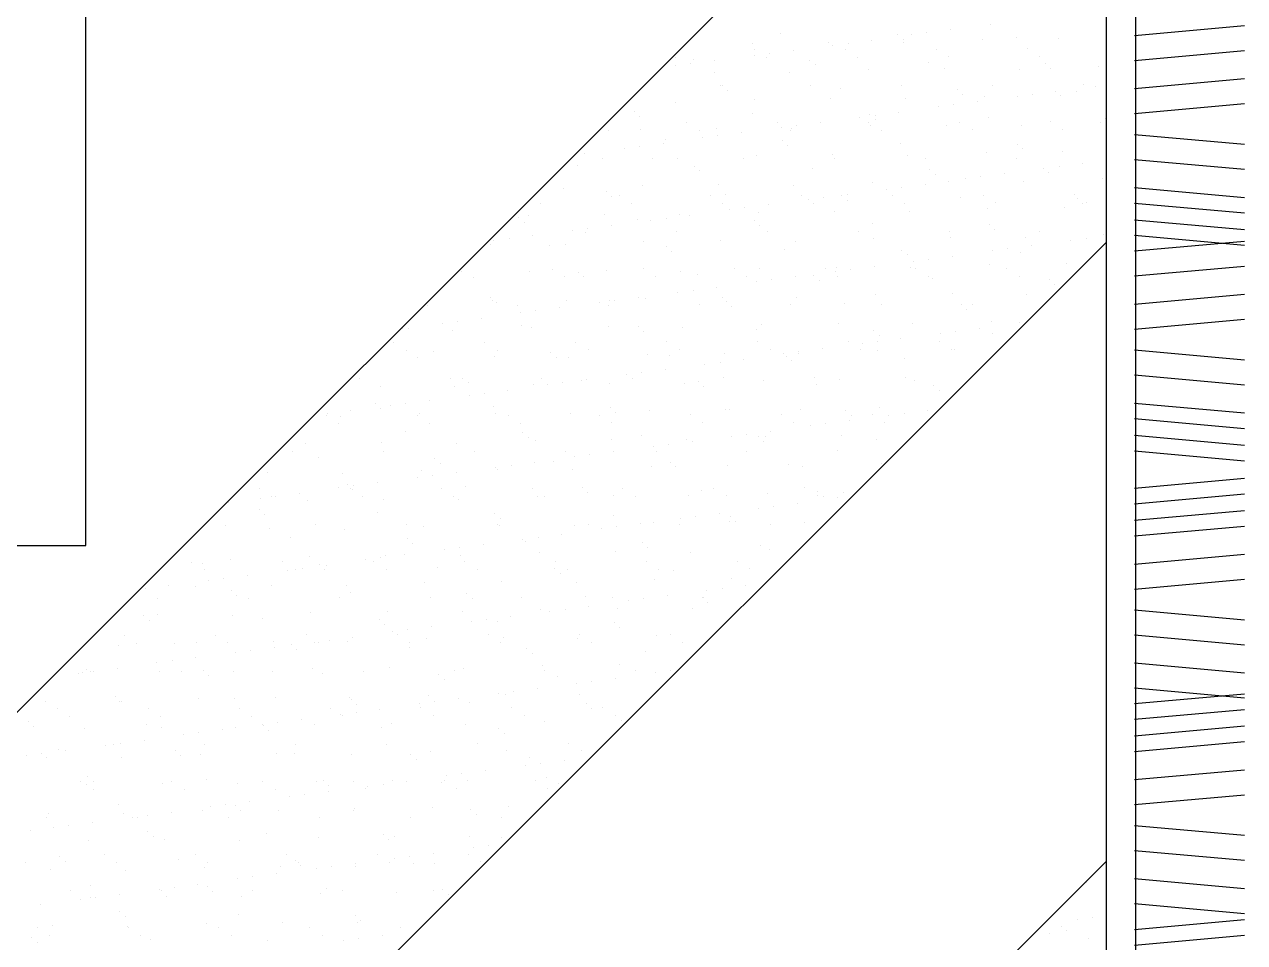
# Model space of a CAD drawing. Extents: x -42728 to 99010, y -18674 to 47645.
# Drawn here: x -35107 to -34271, y -12019 to -11389 of the extents above; entities that cross this region are included whole.
import ezdxf

# ---------------------------------------------------------------- set-up
doc = ezdxf.new("R2010")
doc.units = 0
doc.header["$LTSCALE"] = 100
doc.header["$MEASUREMENT"] = 0
doc.layers.get('0').update_dxf_attribs({"linetype": 'CONTINUOUS'})
doc.layers.add('家具', color=223, linetype='CONTINUOUS')

# ---------------------------------------------------------------- blocks, each defined once
blk = doc.blocks.new('A$C78C3025F')
at = {"layer": '家具', "color": 3, "linetype": 'ByBlock'}
for p, q in [((2788.18, 3621.66), (2788.18, 930.82)), ((2768.18, 3601.66), (2768.18, 950.82)), ((2069.19, 1630.18), (2069.19, 2820.52)), ((1456.74, 950.82), (2768.18, 2262.26)), ((2768.18, 2262.26), (2768.18, 1838)), ((2545.26, 1981.26), (2545.26, 1981.26)), ((2645.15, 1981.64), (2645.15, 1981.64)), ((2661.41, 1983.78), (2661.41, 1983.78)), ((2688.58, 1987.36), (2688.58, 1987.36)), ((2862.89, 1986.45), (2787.49, 1979.67)), ((2525.8, 1974.43), (2525.8, 1974.43)), ((2578.15, 1975.1), (2578.15, 1975.1)), ((2580.9, 1973.19), (2580.9, 1973.19)), ((2591.31, 1974.56), (2591.31, 1974.56)), ((2607.57, 1976.7), (2607.57, 1976.7)), ((2625.29, 1980.57), (2625.29, 1980.57)), ((2628.98, 1977.19), (2628.98, 1977.19)), ((2629.31, 1974.85), (2629.31, 1974.85)), ((2634.74, 1980.27), (2634.74, 1980.27)), ((2683.33, 1976.8), (2683.33, 1976.8)), ((2706.5, 1978.8), (2706.5, 1978.8)), ((2735.68, 1977.47), (2735.68, 1977.47)), ((2473.19, 1964.86), (2473.19, 1964.86)), ((2527.04, 1970.35), (2527.04, 1970.35)), ((2527.07, 1966.1), (2527.07, 1966.1)), ((2535.47, 1964.97), (2535.47, 1964.97)), ((2537.48, 1967.47), (2537.48, 1967.47)), ((2553.74, 1969.61), (2553.74, 1969.61)), ((2589.32, 1970.46), (2589.32, 1970.46)), ((2597.75, 1965.09), (2597.75, 1965.09)), ((2651.6, 1970.57), (2651.6, 1970.57)), ((2660.04, 1965.2), (2660.04, 1965.2)), ((2713.89, 1970.69), (2713.89, 1970.69)), ((2722.32, 1965.31), (2722.32, 1965.31)), ((2862.89, 1969.32), (2787.49, 1962.53)), ((2473.23, 1959.01), (2473.23, 1959.01)), ((2483.64, 1960.38), (2483.64, 1960.38)), ((2485.14, 1963.71), (2485.14, 1963.71)), ((2499.9, 1962.52), (2499.9, 1962.52)), ((2565.17, 1963.02), (2565.17, 1963.02)), ((2568.86, 1959.64), (2568.86, 1959.64)), ((2605.2, 1956.35), (2605.2, 1956.35)), ((2646.38, 1961.25), (2646.38, 1961.25)), ((2657.55, 1957.01), (2657.55, 1957.01)), ((2708.71, 1956.77), (2708.71, 1956.77)), ((2726.41, 1960.56), (2726.41, 1960.56)), ((2730.09, 1957.18), (2730.09, 1957.18)), ((2762.73, 1958.72), (2762.73, 1958.72)), ((2500.02, 1954.65), (2500.02, 1954.65)), ((2551.18, 1954.4), (2551.18, 1954.4)), ((2862.89, 1950.04), (2787.49, 1943.26)), ((2503.55, 1945.52), (2503.55, 1945.52)), ((2505.05, 1945.46), (2505.05, 1945.46)), ((2508.73, 1942.09), (2508.73, 1942.09)), ((2565.83, 1945.63), (2565.83, 1945.63)), ((2586.25, 1943.7), (2586.25, 1943.7)), ((2628.12, 1945.74), (2628.12, 1945.74)), ((2666.28, 1943.01), (2666.28, 1943.01)), ((2669.97, 1939.63), (2669.97, 1939.63)), ((2690.4, 1945.86), (2690.4, 1945.86)), ((2717.43, 1939.38), (2717.43, 1939.38)), ((2733.68, 1941.52), (2733.68, 1941.52)), ((2747.49, 1941.24), (2747.49, 1941.24)), ((2752.68, 1945.97), (2752.68, 1945.97)), ((2760.85, 1945.09), (2760.85, 1945.09)), ((2473.04, 1933.95), (2473.04, 1933.95)), ((2527.06, 1935.89), (2527.06, 1935.89)), ((2579.41, 1936.56), (2579.41, 1936.56)), ((2630.57, 1936.32), (2630.57, 1936.32)), ((2653.18, 1930.92), (2653.18, 1930.92)), ((2663.59, 1932.29), (2663.59, 1932.29)), ((2679.85, 1934.43), (2679.85, 1934.43)), ((2684.59, 1938.26), (2684.59, 1938.26)), ((2707.02, 1938), (2707.02, 1938)), ((2736.94, 1938.93), (2736.94, 1938.93)), ((2862.89, 1932.91), (2787.49, 1926.13)), ((2444.92, 1927.91), (2444.92, 1927.91)), ((2448.61, 1924.53), (2448.61, 1924.53)), ((2526.13, 1926.14), (2526.13, 1926.14)), ((2599.34, 1923.83), (2599.34, 1923.83)), ((2606.16, 1925.46), (2606.16, 1925.46)), ((2609.75, 1925.2), (2609.75, 1925.2)), ((2626.01, 1927.34), (2626.01, 1927.34)), ((2687.37, 1923.69), (2687.37, 1923.69)), ((2767.4, 1923), (2767.4, 1923)), ((2427.06, 1914.66), (2427.06, 1914.66)), ((2448.92, 1915.44), (2448.92, 1915.44)), ((2480.91, 1920.15), (2480.91, 1920.15)), ((2489.34, 1914.78), (2489.34, 1914.78)), ((2501.28, 1916.11), (2501.28, 1916.11)), ((2543.19, 1920.26), (2543.19, 1920.26)), ((2545.51, 1916.74), (2545.51, 1916.74)), ((2551.62, 1914.89), (2551.62, 1914.89)), ((2552.44, 1915.86), (2552.44, 1915.86)), ((2555.92, 1918.11), (2555.92, 1918.11)), ((2572.18, 1920.25), (2572.18, 1920.25)), ((2605.47, 1920.38), (2605.47, 1920.38)), ((2606.46, 1917.81), (2606.46, 1917.81)), ((2609.85, 1922.08), (2609.85, 1922.08)), ((2613.91, 1915), (2613.91, 1915)), ((2658.81, 1918.48), (2658.81, 1918.48)), ((2667.76, 1920.49), (2667.76, 1920.49)), ((2676.19, 1915.12), (2676.19, 1915.12)), ((2709.97, 1918.23), (2709.97, 1918.23)), ((2730.04, 1920.6), (2730.04, 1920.6)), ((2738.47, 1915.23), (2738.47, 1915.23)), ((2763.99, 1920.18), (2763.99, 1920.18)), ((2464.51, 1906.08), (2464.51, 1906.08)), ((2466.01, 1908.59), (2466.01, 1908.59)), ((2491.67, 1909.65), (2491.67, 1909.65)), ((2502.08, 1911.03), (2502.08, 1911.03)), ((2518.34, 1913.17), (2518.34, 1913.17)), ((2546.04, 1907.9), (2546.04, 1907.9)), ((2627.25, 1906.13), (2627.25, 1906.13)), ((2862.89, 1905.07), (2787.49, 1911.85)), ((2410.67, 1898.99), (2410.67, 1898.99)), ((2437.84, 1902.57), (2437.84, 1902.57)), ((2448.25, 1903.94), (2448.25, 1903.94)), ((2528.32, 1897.36), (2528.32, 1897.36)), ((2549.73, 1904.52), (2549.73, 1904.52)), ((2580.67, 1898.03), (2580.67, 1898.03)), ((2631.83, 1897.78), (2631.83, 1897.78)), ((2685.85, 1899.73), (2685.85, 1899.73)), ((2707.28, 1905.45), (2707.28, 1905.45)), ((2710.96, 1902.07), (2710.96, 1902.07)), ((2738.2, 1900.39), (2738.2, 1900.39)), ((2405.89, 1891.04), (2405.89, 1891.04)), ((2423.14, 1895.66), (2423.14, 1895.66)), ((2457.42, 1895.32), (2457.42, 1895.32)), ((2474.3, 1895.41), (2474.3, 1895.41)), ((2485.92, 1890.35), (2485.92, 1890.35)), ((2519.7, 1895.43), (2519.7, 1895.43)), ((2581.99, 1895.55), (2581.99, 1895.55)), ((2644.27, 1895.66), (2644.27, 1895.66)), ((2706.55, 1895.77), (2706.55, 1895.77)), ((2735.87, 1890.02), (2735.87, 1890.02)), ((2752.12, 1892.16), (2752.12, 1892.16)), ((2862.89, 1887.93), (2787.49, 1894.71)), ((2489.6, 1886.97), (2489.6, 1886.97)), ((2567.13, 1888.58), (2567.13, 1888.58)), ((2647.15, 1887.89), (2647.15, 1887.89)), ((2650.84, 1884.51), (2650.84, 1884.51)), ((2671.62, 1881.56), (2671.62, 1881.56)), ((2682.03, 1882.93), (2682.03, 1882.93)), ((2698.29, 1885.07), (2698.29, 1885.07)), ((2725.46, 1888.65), (2725.46, 1888.65)), ((2728.36, 1886.12), (2728.36, 1886.12)), ((2765.25, 1881.64), (2765.25, 1881.64)), ((2396.17, 1874.96), (2396.17, 1874.96)), ((2425.79, 1872.79), (2425.79, 1872.79)), ((2450.18, 1876.91), (2450.18, 1876.91)), ((2502.54, 1877.57), (2502.54, 1877.57)), ((2553.7, 1877.33), (2553.7, 1877.33)), ((2607.72, 1879.27), (2607.72, 1879.27)), ((2617.78, 1874.47), (2617.78, 1874.47)), ((2628.19, 1875.84), (2628.19, 1875.84)), ((2644.45, 1877.99), (2644.45, 1877.99)), ((2660.07, 1879.94), (2660.07, 1879.94)), ((2711.23, 1879.7), (2711.23, 1879.7)), ((2862.89, 1868.66), (2787.49, 1875.44)), ((2380.93, 1864.47), (2380.93, 1864.47)), ((2429.48, 1869.42), (2429.48, 1869.42)), ((2434.78, 1869.96), (2434.78, 1869.96)), ((2443.21, 1864.58), (2443.21, 1864.58)), ((2497.06, 1870.07), (2497.06, 1870.07)), ((2505.49, 1864.7), (2505.49, 1864.7)), ((2507, 1871.03), (2507, 1871.03)), ((2559.34, 1870.18), (2559.34, 1870.18)), ((2563.95, 1867.39), (2563.95, 1867.39)), ((2567.78, 1864.81), (2567.78, 1864.81)), ((2574.36, 1868.76), (2574.36, 1868.76)), ((2587.03, 1870.34), (2587.03, 1870.34)), ((2590.62, 1870.9), (2590.62, 1870.9)), ((2590.72, 1866.96), (2590.72, 1866.96)), ((2621.62, 1870.29), (2621.62, 1870.29)), ((2630.06, 1864.92), (2630.06, 1864.92)), ((2668.24, 1868.57), (2668.24, 1868.57)), ((2683.91, 1870.41), (2683.91, 1870.41)), ((2692.34, 1865.03), (2692.34, 1865.03)), ((2746.19, 1870.52), (2746.19, 1870.52)), ((2748.27, 1867.88), (2748.27, 1867.88)), ((2751.96, 1864.51), (2751.96, 1864.51)), ((2754.62, 1865.15), (2754.62, 1865.15)), ((2862.89, 1857.95), (2787.49, 1864.73)), ((2372.05, 1856.45), (2372.05, 1856.45)), ((2424.4, 1857.12), (2424.4, 1857.12)), ((2475.56, 1856.88), (2475.56, 1856.88)), ((2482.95, 1856.72), (2482.95, 1856.72)), ((2510.11, 1860.3), (2510.11, 1860.3)), ((2520.52, 1861.67), (2520.52, 1861.67)), ((2529.58, 1858.82), (2529.58, 1858.82)), ((2536.78, 1863.81), (2536.78, 1863.81)), ((2581.93, 1859.49), (2581.93, 1859.49)), ((2633.09, 1859.24), (2633.09, 1859.24)), ((2687.11, 1861.19), (2687.11, 1861.19)), ((2739.46, 1861.86), (2739.46, 1861.86)), ((2365.67, 1855.24), (2365.67, 1855.24)), ((2369.36, 1851.86), (2369.36, 1851.86)), ((2412.85, 1847.49), (2412.85, 1847.49)), ((2429.11, 1849.64), (2429.11, 1849.64)), ((2446.88, 1853.47), (2446.88, 1853.47)), ((2456.28, 1853.21), (2456.28, 1853.21)), ((2466.69, 1854.58), (2466.69, 1854.58)), ((2526.91, 1852.79), (2526.91, 1852.79)), ((2530.6, 1849.41), (2530.6, 1849.41)), ((2608.12, 1851.02), (2608.12, 1851.02)), ((2688.15, 1850.33), (2688.15, 1850.33)), ((2862.89, 1846.55), (2787.49, 1853.34)), ((2348.61, 1839.04), (2348.61, 1839.04)), ((2359.02, 1840.41), (2359.02, 1840.41)), ((2375.28, 1842.55), (2375.28, 1842.55)), ((2402.44, 1846.12), (2402.44, 1846.12)), ((2411.29, 1845.13), (2411.29, 1845.13)), ((2473.57, 1845.24), (2473.57, 1845.24)), ((2503.8, 1839.04), (2503.8, 1839.04)), ((2535.86, 1845.35), (2535.86, 1845.35)), ((2598.14, 1845.47), (2598.14, 1845.47)), ((2608.98, 1840.74), (2608.98, 1840.74)), ((2660.42, 1845.58), (2660.42, 1845.58)), ((2661.33, 1841.41), (2661.33, 1841.41)), ((2691.83, 1846.95), (2691.83, 1846.95)), ((2712.49, 1841.16), (2712.49, 1841.16)), ((2722.7, 1845.69), (2722.7, 1845.69)), ((2743.89, 1839.29), (2743.89, 1839.29)), ((2754.31, 1840.66), (2754.31, 1840.66)), ((2766.51, 1843.11), (2766.51, 1843.11)), ((2862.89, 1835.84), (2787.49, 1842.63)), ((2768.18, 1838), (1881, 950.82)), ((2346.26, 1836.67), (2346.26, 1836.67)), ((2386.76, 1835.92), (2386.76, 1835.92)), ((2397.43, 1836.42), (2397.43, 1836.42)), ((2451.44, 1838.37), (2451.44, 1838.37)), ((2466.79, 1835.23), (2466.79, 1835.23)), ((2470.47, 1831.85), (2470.47, 1831.85)), ((2548, 1833.46), (2548, 1833.46)), ((2554.96, 1838.79), (2554.96, 1838.79)), ((2628.02, 1832.78), (2628.02, 1832.78)), ((2690.06, 1832.21), (2690.06, 1832.21)), ((2700.47, 1833.58), (2700.47, 1833.58)), ((2709.23, 1831.01), (2709.23, 1831.01)), ((2716.73, 1835.72), (2716.73, 1835.72)), ((2862.89, 1838.69), (2787.49, 1831.91)), ((2631.71, 1829.4), (2631.71, 1829.4)), ((2636.22, 1825.12), (2636.22, 1825.12)), ((2646.63, 1826.49), (2646.63, 1826.49)), ((2662.89, 1828.63), (2662.89, 1828.63)), ((2688.37, 1822.65), (2688.37, 1822.65)), ((2740.72, 1823.32), (2740.72, 1823.32)), ((2326.36, 1819.65), (2326.36, 1819.65)), ((2326.63, 1818.37), (2326.63, 1818.37)), ((2334.8, 1814.27), (2334.8, 1814.27)), ((2373.31, 1817.92), (2373.31, 1817.92)), ((2388.65, 1819.76), (2388.65, 1819.76)), ((2397.08, 1814.39), (2397.08, 1814.39)), ((2406.66, 1817.68), (2406.66, 1817.68)), ((2410.35, 1814.3), (2410.35, 1814.3)), ((2425.66, 1818.58), (2425.66, 1818.58)), ((2450.93, 1819.87), (2450.93, 1819.87)), ((2459.36, 1814.5), (2459.36, 1814.5)), ((2476.82, 1818.34), (2476.82, 1818.34)), ((2487.87, 1815.91), (2487.87, 1815.91)), ((2513.21, 1819.99), (2513.21, 1819.99)), ((2521.65, 1814.61), (2521.65, 1814.61)), ((2530.84, 1820.29), (2530.84, 1820.29)), ((2555.22, 1814.45), (2555.22, 1814.45)), ((2567.9, 1815.22), (2567.9, 1815.22)), ((2575.49, 1820.1), (2575.49, 1820.1)), ((2582.39, 1818.03), (2582.39, 1818.03)), ((2583.19, 1820.95), (2583.19, 1820.95)), ((2583.93, 1814.73), (2583.93, 1814.73)), ((2592.8, 1819.4), (2592.8, 1819.4)), ((2609.06, 1821.54), (2609.06, 1821.54)), ((2634.35, 1820.71), (2634.35, 1820.71)), ((2637.78, 1820.21), (2637.78, 1820.21)), ((2646.21, 1814.84), (2646.21, 1814.84)), ((2700.06, 1820.33), (2700.06, 1820.33)), ((2708.49, 1814.95), (2708.49, 1814.95)), ((2862.89, 1821.56), (2787.49, 1814.78)), ((2501.39, 1807.37), (2501.39, 1807.37)), ((2528.55, 1810.94), (2528.55, 1810.94)), ((2538.96, 1812.31), (2538.96, 1812.31)), ((2571.59, 1811.84), (2571.59, 1811.84)), ((2649.11, 1813.45), (2649.11, 1813.45)), ((2729.14, 1812.77), (2729.14, 1812.77)), ((2732.83, 1809.39), (2732.83, 1809.39)), ((2346.54, 1800.13), (2346.54, 1800.13)), ((2347.52, 1798.13), (2347.52, 1798.13)), ((2398.69, 1797.89), (2398.69, 1797.89)), ((2427.75, 1798.36), (2427.75, 1798.36)), ((2431.29, 1798.14), (2431.29, 1798.14)), ((2447.55, 1800.28), (2447.55, 1800.28)), ((2452.7, 1799.83), (2452.7, 1799.83)), ((2474.72, 1803.86), (2474.72, 1803.86)), ((2485.13, 1805.23), (2485.13, 1805.23)), ((2505.06, 1800.5), (2505.06, 1800.5)), ((2507.78, 1797.67), (2507.78, 1797.67)), ((2556.22, 1800.25), (2556.22, 1800.25)), ((2610.24, 1802.2), (2610.24, 1802.2)), ((2662.59, 1802.87), (2662.59, 1802.87)), ((2713.75, 1802.62), (2713.75, 1802.62)), ((2862.89, 1802.29), (2787.49, 1795.5)), ((2302.88, 1794.82), (2302.88, 1794.82)), ((2350.23, 1796.75), (2350.23, 1796.75)), ((2365.16, 1794.93), (2365.16, 1794.93)), ((2367.05, 1789.68), (2367.05, 1789.68)), ((2377.46, 1791.05), (2377.46, 1791.05)), ((2393.72, 1793.19), (2393.72, 1793.19)), ((2420.88, 1796.77), (2420.88, 1796.77)), ((2427.44, 1795.04), (2427.44, 1795.04)), ((2489.72, 1795.16), (2489.72, 1795.16)), ((2511.47, 1794.29), (2511.47, 1794.29)), ((2552.01, 1795.27), (2552.01, 1795.27)), ((2588.99, 1795.9), (2588.99, 1795.9)), ((2614.29, 1795.38), (2614.29, 1795.38)), ((2669.02, 1795.21), (2669.02, 1795.21)), ((2672.7, 1791.84), (2672.7, 1791.84)), ((2676.57, 1795.5), (2676.57, 1795.5)), ((2313.21, 1782.59), (2313.21, 1782.59)), ((2323.62, 1783.96), (2323.62, 1783.96)), ((2339.88, 1786.1), (2339.88, 1786.1)), ((2367.63, 1780.8), (2367.63, 1780.8)), ((2532.1, 1781.75), (2532.1, 1781.75)), ((2584.45, 1782.42), (2584.45, 1782.42)), ((2635.61, 1782.17), (2635.61, 1782.17)), ((2689.63, 1784.12), (2689.63, 1784.12)), ((2708.5, 1782.85), (2708.5, 1782.85)), ((2862.89, 1785.15), (2787.49, 1778.37)), ((2286.05, 1779.02), (2286.05, 1779.02)), ((2290.11, 1779.19), (2290.11, 1779.19)), ((2320.55, 1777.43), (2320.55, 1777.43)), ((2374.57, 1779.38), (2374.57, 1779.38)), ((2426.92, 1780.05), (2426.92, 1780.05)), ((2447.66, 1780.12), (2447.66, 1780.12)), ((2451.34, 1776.74), (2451.34, 1776.74)), ((2478.08, 1779.8), (2478.08, 1779.8)), ((2528.87, 1778.35), (2528.87, 1778.35)), ((2608.89, 1777.66), (2608.89, 1777.66)), ((2612.58, 1774.28), (2612.58, 1774.28)), ((2627.5, 1772.19), (2627.5, 1772.19)), ((2654.66, 1775.76), (2654.66, 1775.76)), ((2665.07, 1777.13), (2665.07, 1777.13)), ((2681.33, 1779.27), (2681.33, 1779.27)), ((2690.1, 1775.89), (2690.1, 1775.89)), ((2280.23, 1769.45), (2280.23, 1769.45)), ((2288.67, 1764.08), (2288.67, 1764.08)), ((2342.52, 1769.56), (2342.52, 1769.56)), ((2350.95, 1764.19), (2350.95, 1764.19)), ((2404.8, 1769.68), (2404.8, 1769.68)), ((2413.23, 1764.3), (2413.23, 1764.3)), ((2467.08, 1769.79), (2467.08, 1769.79)), ((2475.52, 1764.42), (2475.52, 1764.42)), ((2529.36, 1769.9), (2529.36, 1769.9)), ((2537.8, 1764.53), (2537.8, 1764.53)), ((2573.66, 1765.1), (2573.66, 1765.1)), ((2591.65, 1770.02), (2591.65, 1770.02)), ((2600.08, 1764.64), (2600.08, 1764.64)), ((2600.83, 1768.68), (2600.83, 1768.68)), ((2611.24, 1770.05), (2611.24, 1770.05)), ((2611.5, 1763.66), (2611.5, 1763.66)), ((2653.93, 1770.13), (2653.93, 1770.13)), ((2662.36, 1764.76), (2662.36, 1764.76)), ((2663.85, 1764.33), (2663.85, 1764.33)), ((2862.89, 1757.31), (2787.49, 1764.09)), ((2296.43, 1758.93), (2296.43, 1758.93)), ((2307.5, 1763.25), (2307.5, 1763.25)), ((2348.78, 1759.6), (2348.78, 1759.6)), ((2387.53, 1762.56), (2387.53, 1762.56)), ((2391.22, 1759.18), (2391.22, 1759.18)), ((2399.95, 1759.35), (2399.95, 1759.35)), ((2453.96, 1761.3), (2453.96, 1761.3)), ((2468.74, 1760.79), (2468.74, 1760.79)), ((2503.57, 1755.87), (2503.57, 1755.87)), ((2506.32, 1761.96), (2506.32, 1761.96)), ((2519.83, 1758.01), (2519.83, 1758.01)), ((2546.99, 1761.59), (2546.99, 1761.59)), ((2548.77, 1760.11), (2548.77, 1760.11)), ((2552.46, 1756.73), (2552.46, 1756.73)), ((2557.4, 1762.96), (2557.4, 1762.96)), ((2557.48, 1761.72), (2557.48, 1761.72)), ((2629.98, 1758.34), (2629.98, 1758.34)), ((2439.32, 1747.41), (2439.32, 1747.41)), ((2449.73, 1748.78), (2449.73, 1748.78)), ((2465.99, 1750.92), (2465.99, 1750.92)), ((2493.16, 1754.5), (2493.16, 1754.5)), ((2862.89, 1740.18), (2787.49, 1746.96)), ((2256.75, 1744.62), (2256.75, 1744.62)), ((2270.65, 1739.14), (2270.65, 1739.14)), ((2319.03, 1744.74), (2319.03, 1744.74)), ((2321.81, 1738.9), (2321.81, 1738.9)), ((2327.41, 1745.01), (2327.41, 1745.01)), ((2331.1, 1741.63), (2331.1, 1741.63)), ((2375.83, 1740.84), (2375.83, 1740.84)), ((2381.31, 1744.85), (2381.31, 1744.85)), ((2385.49, 1740.33), (2385.49, 1740.33)), ((2395.9, 1741.7), (2395.9, 1741.7)), ((2408.62, 1743.24), (2408.62, 1743.24)), ((2412.16, 1743.84), (2412.16, 1743.84)), ((2428.18, 1741.51), (2428.18, 1741.51)), ((2443.59, 1744.96), (2443.59, 1744.96)), ((2479.34, 1741.27), (2479.34, 1741.27)), ((2488.65, 1742.55), (2488.65, 1742.55)), ((2492.34, 1739.17), (2492.34, 1739.17)), ((2505.88, 1745.08), (2505.88, 1745.08)), ((2533.36, 1743.21), (2533.36, 1743.21)), ((2568.16, 1745.19), (2568.16, 1745.19)), ((2569.86, 1740.78), (2569.86, 1740.78)), ((2585.71, 1743.88), (2585.71, 1743.88)), ((2630.44, 1745.3), (2630.44, 1745.3)), ((2636.87, 1743.63), (2636.87, 1743.63)), ((2649.89, 1740.1), (2649.89, 1740.1)), ((2331.65, 1733.24), (2331.65, 1733.24)), ((2342.06, 1734.61), (2342.06, 1734.61)), ((2358.32, 1736.75), (2358.32, 1736.75)), ((2653.57, 1736.72), (2653.57, 1736.72)), ((2250.65, 1722.57), (2250.65, 1722.57)), ((2267.29, 1727.46), (2267.29, 1727.46)), ((2270.98, 1724.08), (2270.98, 1724.08)), ((2277.82, 1726.15), (2277.82, 1726.15)), ((2288.23, 1727.52), (2288.23, 1727.52)), ((2304.49, 1729.66), (2304.49, 1729.66)), ((2348.5, 1725.69), (2348.5, 1725.69)), ((2428.53, 1725), (2428.53, 1725)), ((2455.22, 1722.76), (2455.22, 1722.76)), ((2507.58, 1723.43), (2507.58, 1723.43)), ((2509.74, 1723.23), (2509.74, 1723.23)), ((2558.74, 1723.18), (2558.74, 1723.18)), ((2589.76, 1722.54), (2589.76, 1722.54)), ((2612.76, 1725.13), (2612.76, 1725.13)), ((2645.94, 1722.83), (2645.94, 1722.83)), ((2862.89, 1720.9), (2787.49, 1727.68)), ((2234.1, 1719.26), (2234.1, 1719.26)), ((2234.39, 1720.43), (2234.39, 1720.43)), ((2242.54, 1713.88), (2242.54, 1713.88)), ((2243.67, 1718.44), (2243.67, 1718.44)), ((2296.39, 1719.37), (2296.39, 1719.37)), ((2297.69, 1720.39), (2297.69, 1720.39)), ((2304.82, 1714), (2304.82, 1714)), ((2350.04, 1721.06), (2350.04, 1721.06)), ((2358.67, 1719.48), (2358.67, 1719.48)), ((2367.1, 1714.11), (2367.1, 1714.11)), ((2401.21, 1720.81), (2401.21, 1720.81)), ((2420.95, 1719.6), (2420.95, 1719.6)), ((2429.39, 1714.22), (2429.39, 1714.22)), ((2432.21, 1721.62), (2432.21, 1721.62)), ((2483.23, 1719.71), (2483.23, 1719.71)), ((2491.67, 1714.34), (2491.67, 1714.34)), ((2545.52, 1719.82), (2545.52, 1719.82)), ((2553.95, 1714.45), (2553.95, 1714.45)), ((2575.84, 1713.6), (2575.84, 1713.6)), ((2592.1, 1715.74), (2592.1, 1715.74)), ((2593.45, 1719.17), (2593.45, 1719.17)), ((2607.8, 1719.94), (2607.8, 1719.94)), ((2616.23, 1714.56), (2616.23, 1714.56)), ((2619.27, 1719.32), (2619.27, 1719.32)), ((2629.68, 1720.69), (2629.68, 1720.69)), ((2862.89, 1710.19), (2787.49, 1716.97)), ((2288.38, 1708.13), (2288.38, 1708.13)), ((2368.4, 1707.45), (2368.4, 1707.45)), ((2449.61, 1705.68), (2449.61, 1705.68)), ((2511.6, 1705.15), (2511.6, 1705.15)), ((2522.01, 1706.52), (2522.01, 1706.52)), ((2538.27, 1708.66), (2538.27, 1708.66)), ((2565.43, 1712.23), (2565.43, 1712.23)), ((2586.97, 1705.34), (2586.97, 1705.34)), ((2862.89, 1698.8), (2787.49, 1705.58)), ((2219.56, 1699.94), (2219.56, 1699.94)), ((2271.91, 1700.61), (2271.91, 1700.61)), ((2323.07, 1700.36), (2323.07, 1700.36)), ((2372.09, 1704.07), (2372.09, 1704.07)), ((2377.09, 1702.31), (2377.09, 1702.31)), ((2429.44, 1702.97), (2429.44, 1702.97)), ((2457.76, 1698.06), (2457.76, 1698.06)), ((2468.17, 1699.43), (2468.17, 1699.43)), ((2480.6, 1702.73), (2480.6, 1702.73)), ((2484.43, 1701.57), (2484.43, 1701.57)), ((2529.64, 1704.99), (2529.64, 1704.99)), ((2533.33, 1701.61), (2533.33, 1701.61)), ((2534.62, 1704.68), (2534.62, 1704.68)), ((2610.85, 1703.22), (2610.85, 1703.22)), ((2210.62, 1694.43), (2210.62, 1694.43)), ((2228.25, 1690.58), (2228.25, 1690.58)), ((2272.9, 1694.54), (2272.9, 1694.54)), ((2308.28, 1689.89), (2308.28, 1689.89)), ((2335.18, 1694.65), (2335.18, 1694.65)), ((2397.46, 1694.77), (2397.46, 1694.77)), ((2403.93, 1690.97), (2403.93, 1690.97)), ((2414.34, 1692.34), (2414.34, 1692.34)), ((2430.6, 1694.48), (2430.6, 1694.48)), ((2459.75, 1694.88), (2459.75, 1694.88)), ((2522.03, 1694.99), (2522.03, 1694.99)), ((2584.31, 1695.11), (2584.31, 1695.11)), ((2862.89, 1688.09), (2787.49, 1694.87)), ((2193.77, 1680.15), (2193.77, 1680.15)), ((2298.95, 1681.85), (2298.95, 1681.85)), ((2311.97, 1686.51), (2311.97, 1686.51)), ((2322.93, 1680.31), (2322.93, 1680.31)), ((2350.09, 1683.88), (2350.09, 1683.88)), ((2351.3, 1682.52), (2351.3, 1682.52)), ((2360.5, 1685.25), (2360.5, 1685.25)), ((2376.76, 1687.39), (2376.76, 1687.39)), ((2389.49, 1688.12), (2389.49, 1688.12)), ((2402.47, 1682.28), (2402.47, 1682.28)), ((2456.48, 1684.22), (2456.48, 1684.22)), ((2469.52, 1687.44), (2469.52, 1687.44)), ((2473.21, 1684.06), (2473.21, 1684.06)), ((2508.84, 1684.89), (2508.84, 1684.89)), ((2550.73, 1685.67), (2550.73, 1685.67)), ((2560, 1684.65), (2560, 1684.65)), ((2614.02, 1686.59), (2614.02, 1686.59)), ((2244.93, 1679.91), (2244.93, 1679.91)), ((2248.16, 1672.34), (2248.16, 1672.34)), ((2269.09, 1673.22), (2269.09, 1673.22)), ((2296.26, 1676.8), (2296.26, 1676.8)), ((2306.67, 1678.17), (2306.67, 1678.17)), ((2862.89, 1676.17), (2787.49, 1669.38)), ((2187.97, 1669.06), (2187.97, 1669.06)), ((2196.41, 1663.69), (2196.41, 1663.69)), ((2198.99, 1663.99), (2198.99, 1663.99)), ((2215.25, 1666.13), (2215.25, 1666.13)), ((2242.42, 1669.71), (2242.42, 1669.71)), ((2250.26, 1669.17), (2250.26, 1669.17)), ((2251.85, 1668.96), (2251.85, 1668.96)), ((2252.83, 1671.08), (2252.83, 1671.08)), ((2258.69, 1663.8), (2258.69, 1663.8)), ((2312.54, 1669.29), (2312.54, 1669.29)), ((2320.97, 1663.91), (2320.97, 1663.91)), ((2329.37, 1670.57), (2329.37, 1670.57)), ((2374.82, 1669.4), (2374.82, 1669.4)), ((2378.35, 1663.77), (2378.35, 1663.77)), ((2383.25, 1664.03), (2383.25, 1664.03)), ((2409.4, 1669.88), (2409.4, 1669.88)), ((2413.08, 1666.51), (2413.08, 1666.51)), ((2430.7, 1664.44), (2430.7, 1664.44)), ((2437.1, 1669.51), (2437.1, 1669.51)), ((2445.54, 1664.14), (2445.54, 1664.14)), ((2481.86, 1664.19), (2481.86, 1664.19)), ((2490.61, 1668.11), (2490.61, 1668.11)), ((2499.39, 1669.63), (2499.39, 1669.63)), ((2507.82, 1664.25), (2507.82, 1664.25)), ((2535.88, 1666.14), (2535.88, 1666.14)), ((2561.67, 1669.74), (2561.67, 1669.74)), ((2570.1, 1664.37), (2570.1, 1664.37)), ((2570.63, 1667.43), (2570.63, 1667.43)), ((2574.32, 1664.05), (2574.32, 1664.05)), ((2588.23, 1666.81), (2588.23, 1666.81)), ((2594.28, 1664.25), (2594.28, 1664.25)), ((2862.89, 1665.46), (2787.49, 1658.67)), ((2166.8, 1659.46), (2166.8, 1659.46)), ((2188.58, 1662.62), (2188.58, 1662.62)), ((2220.82, 1661.4), (2220.82, 1661.4)), ((2273.17, 1662.07), (2273.17, 1662.07)), ((2324.33, 1661.82), (2324.33, 1661.82)), ((2530.04, 1655.79), (2530.04, 1655.79)), ((2540.45, 1657.16), (2540.45, 1657.16)), ((2556.71, 1659.3), (2556.71, 1659.3)), ((2583.87, 1662.88), (2583.87, 1662.88)), ((2188.04, 1654.79), (2188.04, 1654.79)), ((2191.72, 1651.41), (2191.72, 1651.41)), ((2269.25, 1653.02), (2269.25, 1653.02)), ((2349.27, 1652.33), (2349.27, 1652.33)), ((2352.96, 1648.95), (2352.96, 1648.95)), ((2430.48, 1650.56), (2430.48, 1650.56)), ((2476.2, 1648.7), (2476.2, 1648.7)), ((2486.61, 1650.07), (2486.61, 1650.07)), ((2502.87, 1652.21), (2502.87, 1652.21)), ((2510.51, 1649.87), (2510.51, 1649.87)), ((2862.89, 1654.06), (2787.49, 1647.28)), ((2164.49, 1644.23), (2164.49, 1644.23)), ((2195.03, 1641.62), (2195.03, 1641.62)), ((2226.77, 1644.35), (2226.77, 1644.35)), ((2246.19, 1641.37), (2246.19, 1641.37)), ((2289.05, 1644.46), (2289.05, 1644.46)), ((2300.21, 1643.32), (2300.21, 1643.32)), ((2351.33, 1644.57), (2351.33, 1644.57)), ((2352.56, 1643.99), (2352.56, 1643.99)), ((2403.73, 1643.74), (2403.73, 1643.74)), ((2413.62, 1644.68), (2413.62, 1644.68)), ((2422.37, 1641.62), (2422.37, 1641.62)), ((2432.78, 1642.99), (2432.78, 1642.99)), ((2449.04, 1645.13), (2449.04, 1645.13)), ((2457.74, 1645.69), (2457.74, 1645.69)), ((2475.9, 1644.8), (2475.9, 1644.8)), ((2510.1, 1646.35), (2510.1, 1646.35)), ((2514.2, 1646.5), (2514.2, 1646.5)), ((2538.18, 1644.91), (2538.18, 1644.91)), ((2561.26, 1646.11), (2561.26, 1646.11)), ((2862.89, 1643.35), (2787.49, 1636.57)), ((1142.19, 1630.18), (2069.19, 1630.18)), ((2209.12, 1635.46), (2209.12, 1635.46)), ((2289.15, 1634.78), (2289.15, 1634.78)), ((2292.84, 1631.4), (2292.84, 1631.4)), ((2341.37, 1630.95), (2341.37, 1630.95)), ((2368.53, 1634.53), (2368.53, 1634.53)), ((2370.36, 1633.01), (2370.36, 1633.01)), ((2378.94, 1635.9), (2378.94, 1635.9)), ((2395.2, 1638.04), (2395.2, 1638.04)), ((2450.39, 1632.32), (2450.39, 1632.32)), ((2531.6, 1630.55), (2531.6, 1630.55)), ((2222.08, 1622.87), (2222.08, 1622.87)), ((2271.27, 1621.72), (2271.27, 1621.72)), ((2274.43, 1623.53), (2274.43, 1623.53)), ((2287.53, 1623.86), (2287.53, 1623.86)), ((2314.7, 1627.44), (2314.7, 1627.44)), ((2325.11, 1628.81), (2325.11, 1628.81)), ((2325.59, 1623.29), (2325.59, 1623.29)), ((2379.61, 1625.23), (2379.61, 1625.23)), ((2431.96, 1625.9), (2431.96, 1625.9)), ((2454.08, 1628.94), (2454.08, 1628.94)), ((2483.12, 1625.66), (2483.12, 1625.66)), ((2537.14, 1627.6), (2537.14, 1627.6)), ((2862.89, 1624.08), (2787.49, 1617.3)), ((2141.84, 1618.87), (2141.84, 1618.87)), ((2149, 1617.91), (2149, 1617.91)), ((2150.28, 1613.49), (2150.28, 1613.49)), ((2168.06, 1620.92), (2168.06, 1620.92)), ((2204.12, 1618.98), (2204.12, 1618.98)), ((2207.02, 1613.26), (2207.02, 1613.26)), ((2212.56, 1613.61), (2212.56, 1613.61)), ((2217.43, 1614.64), (2217.43, 1614.64)), ((2229.03, 1617.22), (2229.03, 1617.22)), ((2232.72, 1613.84), (2232.72, 1613.84)), ((2233.69, 1616.78), (2233.69, 1616.78)), ((2260.86, 1620.35), (2260.86, 1620.35)), ((2266.41, 1619.09), (2266.41, 1619.09)), ((2274.84, 1613.72), (2274.84, 1613.72)), ((2310.24, 1615.45), (2310.24, 1615.45)), ((2328.69, 1619.21), (2328.69, 1619.21)), ((2337.12, 1613.83), (2337.12, 1613.83)), ((2390.27, 1614.77), (2390.27, 1614.77)), ((2390.97, 1619.32), (2390.97, 1619.32)), ((2399.41, 1613.95), (2399.41, 1613.95)), ((2453.26, 1619.43), (2453.26, 1619.43)), ((2461.69, 1614.06), (2461.69, 1614.06)), ((2515.54, 1619.54), (2515.54, 1619.54)), ((2523.97, 1614.17), (2523.97, 1614.17)), ((2153.19, 1606.18), (2153.19, 1606.18)), ((2163.6, 1607.55), (2163.6, 1607.55)), ((2179.86, 1609.69), (2179.86, 1609.69)), ((2301.47, 1604.78), (2301.47, 1604.78)), ((2353.82, 1605.45), (2353.82, 1605.45)), ((2393.95, 1611.39), (2393.95, 1611.39)), ((2404.99, 1605.2), (2404.99, 1605.2)), ((2459, 1607.15), (2459, 1607.15)), ((2471.48, 1613), (2471.48, 1613)), ((2511.36, 1607.82), (2511.36, 1607.82)), ((2862.89, 1606.94), (2787.49, 1600.16)), ((2109.76, 1600.46), (2109.76, 1600.46)), ((2126.02, 1602.6), (2126.02, 1602.6)), ((2143.94, 1602.41), (2143.94, 1602.41)), ((2168.91, 1599.67), (2168.91, 1599.67)), ((2196.29, 1603.08), (2196.29, 1603.08)), ((2247.45, 1602.84), (2247.45, 1602.84)), ((2250.12, 1597.9), (2250.12, 1597.9)), ((2330.14, 1597.21), (2330.14, 1597.21)), ((2494.64, 1599.35), (2494.64, 1599.35)), ((2505.05, 1600.72), (2505.05, 1600.72)), ((2521.31, 1602.86), (2521.31, 1602.86)), ((2118.36, 1594.04), (2118.36, 1594.04)), ((2172.59, 1596.29), (2172.59, 1596.29)), ((2180.64, 1594.15), (2180.64, 1594.15)), ((2242.92, 1594.26), (2242.92, 1594.26)), ((2305.2, 1594.38), (2305.2, 1594.38)), ((2333.83, 1593.84), (2333.83, 1593.84)), ((2367.49, 1594.49), (2367.49, 1594.49)), ((2411.35, 1595.44), (2411.35, 1595.44)), ((2413.64, 1588.68), (2413.64, 1588.68)), ((2429.77, 1594.6), (2429.77, 1594.6)), ((2440.81, 1592.26), (2440.81, 1592.26)), ((2451.22, 1593.63), (2451.22, 1593.63)), ((2467.48, 1595.77), (2467.48, 1595.77)), ((2491.38, 1594.76), (2491.38, 1594.76)), ((2492.05, 1594.72), (2492.05, 1594.72)), ((2495.07, 1591.38), (2495.07, 1591.38)), ((2108.78, 1582.12), (2108.78, 1582.12)), ((2118.16, 1582.63), (2118.16, 1582.63)), ((2169.32, 1582.38), (2169.32, 1582.38)), ((2189.99, 1580.35), (2189.99, 1580.35)), ((2223.34, 1584.33), (2223.34, 1584.33)), ((2275.69, 1585), (2275.69, 1585)), ((2326.85, 1584.75), (2326.85, 1584.75)), ((2359.81, 1581.6), (2359.81, 1581.6)), ((2380.87, 1586.7), (2380.87, 1586.7)), ((2386.97, 1585.17), (2386.97, 1585.17)), ((2397.38, 1586.54), (2397.38, 1586.54)), ((2433.22, 1587.37), (2433.22, 1587.37)), ((2484.38, 1587.12), (2484.38, 1587.12)), ((2862.89, 1579.1), (2787.49, 1585.89)), ((2112.47, 1578.74), (2112.47, 1578.74)), ((2270.02, 1579.66), (2270.02, 1579.66)), ((2273.71, 1576.28), (2273.71, 1576.28)), ((2289.71, 1572.37), (2289.71, 1572.37)), ((2305.97, 1574.51), (2305.97, 1574.51)), ((2333.14, 1578.08), (2333.14, 1578.08)), ((2343.55, 1579.46), (2343.55, 1579.46)), ((2351.23, 1577.89), (2351.23, 1577.89)), ((2431.26, 1577.2), (2431.26, 1577.2)), ((2434.95, 1573.83), (2434.95, 1573.83)), ((2095.71, 1568.67), (2095.71, 1568.67)), ((2104.15, 1563.3), (2104.15, 1563.3)), ((2145.2, 1563.88), (2145.2, 1563.88)), ((2157.99, 1568.78), (2157.99, 1568.78)), ((2166.43, 1563.41), (2166.43, 1563.41)), ((2197.55, 1564.54), (2197.55, 1564.54)), ((2220.28, 1568.9), (2220.28, 1568.9)), ((2225.46, 1563.91), (2225.46, 1563.91)), ((2228.71, 1563.52), (2228.71, 1563.52)), ((2235.87, 1565.28), (2235.87, 1565.28)), ((2248.71, 1564.3), (2248.71, 1564.3)), ((2252.13, 1567.42), (2252.13, 1567.42)), ((2279.3, 1571), (2279.3, 1571)), ((2282.56, 1569.01), (2282.56, 1569.01)), ((2290.99, 1563.64), (2290.99, 1563.64)), ((2302.73, 1566.25), (2302.73, 1566.25)), ((2344.84, 1569.12), (2344.84, 1569.12)), ((2353.28, 1563.75), (2353.28, 1563.75)), ((2355.08, 1566.91), (2355.08, 1566.91)), ((2406.25, 1566.67), (2406.25, 1566.67)), ((2407.13, 1569.24), (2407.13, 1569.24)), ((2415.56, 1563.86), (2415.56, 1563.86)), ((2460.26, 1568.61), (2460.26, 1568.61)), ((2469.41, 1569.35), (2469.41, 1569.35)), ((2477.84, 1563.98), (2477.84, 1563.98)), ((2862.89, 1561.97), (2787.49, 1568.75)), ((2091.18, 1561.93), (2091.18, 1561.93)), ((2129.87, 1562.79), (2129.87, 1562.79)), ((2171.63, 1556.82), (2171.63, 1556.82)), ((2182.04, 1558.19), (2182.04, 1558.19)), ((2198.3, 1560.33), (2198.3, 1560.33)), ((2209.9, 1562.11), (2209.9, 1562.11)), ((2213.59, 1558.73), (2213.59, 1558.73)), ((2291.11, 1560.34), (2291.11, 1560.34)), ((2371.14, 1559.65), (2371.14, 1559.65)), ((2374.82, 1556.27), (2374.82, 1556.27)), ((2452.35, 1557.88), (2452.35, 1557.88)), ((2117.79, 1549.73), (2117.79, 1549.73)), ((2128.2, 1551.1), (2128.2, 1551.1)), ((2144.46, 1553.25), (2144.46, 1553.25)), ((2276.95, 1546.46), (2276.95, 1546.46)), ((2382.13, 1548.16), (2382.13, 1548.16)), ((2434.48, 1548.83), (2434.48, 1548.83)), ((2862.89, 1542.69), (2787.49, 1549.48)), ((2063.96, 1542.65), (2063.96, 1542.65)), ((2067.06, 1543.42), (2067.06, 1543.42)), ((2069.75, 1545.24), (2069.75, 1545.24)), ((2072.22, 1543.84), (2072.22, 1543.84)), ((2074.37, 1544.02), (2074.37, 1544.02)), ((2090.63, 1546.16), (2090.63, 1546.16)), ((2119.42, 1544.09), (2119.42, 1544.09)), ((2134.51, 1543.95), (2134.51, 1543.95)), ((2149.78, 1544.55), (2149.78, 1544.55)), ((2153.46, 1541.17), (2153.46, 1541.17)), ((2170.58, 1543.85), (2170.58, 1543.85)), ((2196.79, 1544.07), (2196.79, 1544.07)), ((2224.6, 1545.79), (2224.6, 1545.79)), ((2230.99, 1542.78), (2230.99, 1542.78)), ((2259.07, 1544.18), (2259.07, 1544.18)), ((2311.01, 1542.1), (2311.01, 1542.1)), ((2314.7, 1538.72), (2314.7, 1538.72)), ((2321.36, 1544.29), (2321.36, 1544.29)), ((2328.11, 1546.22), (2328.11, 1546.22)), ((2383.64, 1544.41), (2383.64, 1544.41)), ((2392.22, 1540.33), (2392.22, 1540.33)), ((2432.08, 1539.33), (2432.08, 1539.33)), ((2445.92, 1544.52), (2445.92, 1544.52)), ((2459.25, 1542.9), (2459.25, 1542.9)), ((2469.66, 1544.27), (2469.66, 1544.27)), ((2361.99, 1530.1), (2361.99, 1530.1)), ((2378.25, 1532.24), (2378.25, 1532.24)), ((2405.41, 1535.82), (2405.41, 1535.82)), ((2415.82, 1537.19), (2415.82, 1537.19)), ((2862.89, 1525.56), (2787.49, 1532.34)), ((2041.28, 1523.64), (2041.28, 1523.64)), ((2089.65, 1527), (2089.65, 1527)), ((2092.44, 1523.39), (2092.44, 1523.39)), ((2093.34, 1523.62), (2093.34, 1523.62)), ((2146.46, 1525.34), (2146.46, 1525.34)), ((2170.86, 1525.23), (2170.86, 1525.23)), ((2198.81, 1526.01), (2198.81, 1526.01)), ((2249.97, 1525.76), (2249.97, 1525.76)), ((2250.89, 1524.54), (2250.89, 1524.54)), ((2297.74, 1521.64), (2297.74, 1521.64)), ((2303.99, 1527.71), (2303.99, 1527.71)), ((2308.15, 1523.01), (2308.15, 1523.01)), ((2324.41, 1525.15), (2324.41, 1525.15)), ((2332.1, 1522.78), (2332.1, 1522.78)), ((2351.58, 1528.73), (2351.58, 1528.73)), ((2356.34, 1528.38), (2356.34, 1528.38)), ((2407.51, 1528.13), (2407.51, 1528.13)), ((2412.13, 1522.09), (2412.13, 1522.09)), ((2862.89, 1528.41), (2787.49, 1521.63)), ((2049.58, 1518.48), (2049.58, 1518.48)), ((2058.02, 1513.1), (2058.02, 1513.1)), ((2111.86, 1518.59), (2111.86, 1518.59)), ((2120.3, 1513.22), (2120.3, 1513.22)), ((2174.15, 1518.7), (2174.15, 1518.7)), ((2182.58, 1513.33), (2182.58, 1513.33)), ((2236.43, 1518.81), (2236.43, 1518.81)), ((2243.9, 1514.55), (2243.9, 1514.55)), ((2244.86, 1513.44), (2244.86, 1513.44)), ((2254.31, 1515.92), (2254.31, 1515.92)), ((2254.58, 1521.17), (2254.58, 1521.17)), ((2270.57, 1518.07), (2270.57, 1518.07)), ((2298.71, 1518.93), (2298.71, 1518.93)), ((2307.15, 1513.55), (2307.15, 1513.55)), ((2361, 1519.04), (2361, 1519.04)), ((2369.43, 1513.67), (2369.43, 1513.67)), ((2415.82, 1518.71), (2415.82, 1518.71)), ((2423.28, 1519.15), (2423.28, 1519.15)), ((2431.71, 1513.78), (2431.71, 1513.78)), ((2862.89, 1517.7), (2787.49, 1510.92)), ((2029.53, 1509.45), (2029.53, 1509.45)), ((2033.22, 1506.07), (2033.22, 1506.07)), ((2068.32, 1504.89), (2068.32, 1504.89)), ((2110.74, 1507.68), (2110.74, 1507.68)), ((2120.68, 1505.56), (2120.68, 1505.56)), ((2171.84, 1505.31), (2171.84, 1505.31)), ((2190.07, 1507.47), (2190.07, 1507.47)), ((2190.77, 1506.99), (2190.77, 1506.99)), ((2200.48, 1508.84), (2200.48, 1508.84)), ((2216.74, 1510.98), (2216.74, 1510.98)), ((2225.86, 1507.26), (2225.86, 1507.26)), ((2271.98, 1505.22), (2271.98, 1505.22)), ((2278.21, 1507.92), (2278.21, 1507.92)), ((2329.37, 1507.68), (2329.37, 1507.68)), ((2352.01, 1504.53), (2352.01, 1504.53)), ((2383.39, 1509.62), (2383.39, 1509.62)), ((2435.74, 1510.29), (2435.74, 1510.29)), ((2862.89, 1506.31), (2787.49, 1499.52)), ((2109.07, 1496.8), (2109.07, 1496.8)), ((2136.23, 1500.38), (2136.23, 1500.38)), ((2146.64, 1501.75), (2146.64, 1501.75)), ((2162.9, 1503.89), (2162.9, 1503.89)), ((2194.46, 1503.61), (2194.46, 1503.61)), ((2355.69, 1501.16), (2355.69, 1501.16)), ((2050.62, 1490.12), (2050.62, 1490.12)), ((2055.23, 1489.71), (2055.23, 1489.71)), ((2082.4, 1493.29), (2082.4, 1493.29)), ((2088.38, 1493.76), (2088.38, 1493.76)), ((2092.81, 1494.66), (2092.81, 1494.66)), ((2130.65, 1489.44), (2130.65, 1489.44)), ((2150.66, 1493.87), (2150.66, 1493.87)), ((2212.94, 1493.99), (2212.94, 1493.99)), ((2275.23, 1494.1), (2275.23, 1494.1)), ((2305.25, 1489.17), (2305.25, 1489.17)), ((2337.51, 1494.21), (2337.51, 1494.21)), ((2357.6, 1489.84), (2357.6, 1489.84)), ((2399.79, 1494.33), (2399.79, 1494.33)), ((2408.77, 1489.59), (2408.77, 1489.59)), ((2862.89, 1495.6), (2787.49, 1488.82)), ((2028.56, 1486.2), (2028.56, 1486.2)), ((2038.97, 1487.57), (2038.97, 1487.57)), ((2042.54, 1485.1), (2042.54, 1485.1)), ((2093.7, 1484.86), (2093.7, 1484.86)), ((2134.33, 1486.06), (2134.33, 1486.06)), ((2147.72, 1486.8), (2147.72, 1486.8)), ((2200.07, 1487.47), (2200.07, 1487.47)), ((2211.86, 1487.67), (2211.86, 1487.67)), ((2251.23, 1487.23), (2251.23, 1487.23)), ((2291.88, 1486.98), (2291.88, 1486.98)), ((2295.57, 1483.6), (2295.57, 1483.6)), ((2373.09, 1485.21), (2373.09, 1485.21)), ((2380.43, 1480.74), (2380.43, 1480.74)), ((2396.69, 1482.89), (2396.69, 1482.89)), ((2070.52, 1471.88), (2070.52, 1471.88)), ((2316.18, 1472.29), (2316.18, 1472.29)), ((2326.59, 1473.66), (2326.59, 1473.66)), ((2342.85, 1475.8), (2342.85, 1475.8)), ((2370.02, 1479.37), (2370.02, 1479.37)), ((2384.65, 1471.09), (2384.65, 1471.09)), ((2862.89, 1476.32), (2787.49, 1469.54)), ((2065.73, 1468.39), (2065.73, 1468.39)), ((2069.58, 1466.35), (2069.58, 1466.35)), ((2074.17, 1463.02), (2074.17, 1463.02)), ((2074.21, 1468.5), (2074.21, 1468.5)), ((2121.94, 1467.02), (2121.94, 1467.02)), ((2128.02, 1468.51), (2128.02, 1468.51)), ((2136.45, 1463.13), (2136.45, 1463.13)), ((2151.73, 1470.11), (2151.73, 1470.11)), ((2173.1, 1466.77), (2173.1, 1466.77)), ((2190.3, 1468.62), (2190.3, 1468.62)), ((2198.73, 1463.25), (2198.73, 1463.25)), ((2227.12, 1468.72), (2227.12, 1468.72)), ((2231.76, 1469.43), (2231.76, 1469.43)), ((2235.45, 1466.05), (2235.45, 1466.05)), ((2252.58, 1468.73), (2252.58, 1468.73)), ((2261.02, 1463.36), (2261.02, 1463.36)), ((2262.34, 1465.2), (2262.34, 1465.2)), ((2272.75, 1466.57), (2272.75, 1466.57)), ((2279.47, 1469.39), (2279.47, 1469.39)), ((2289.01, 1468.71), (2289.01, 1468.71)), ((2312.97, 1467.66), (2312.97, 1467.66)), ((2314.87, 1468.85), (2314.87, 1468.85)), ((2323.3, 1463.47), (2323.3, 1463.47)), ((2330.63, 1469.14), (2330.63, 1469.14)), ((2377.15, 1468.96), (2377.15, 1468.96)), ((2385.58, 1463.59), (2385.58, 1463.59)), ((2393, 1466.97), (2393, 1466.97)), ((2181.34, 1454.53), (2181.34, 1454.53)), ((2208.51, 1458.11), (2208.51, 1458.11)), ((2218.92, 1459.48), (2218.92, 1459.48)), ((2235.18, 1461.62), (2235.18, 1461.62)), ((2862.89, 1459.19), (2787.49, 1452.41)), ((2043.8, 1446.57), (2043.8, 1446.57)), ((2091.61, 1452.56), (2091.61, 1452.56)), ((2094.96, 1446.32), (2094.96, 1446.32)), ((2127.51, 1447.45), (2127.51, 1447.45)), ((2148.98, 1448.27), (2148.98, 1448.27)), ((2154.67, 1451.02), (2154.67, 1451.02)), ((2165.08, 1452.39), (2165.08, 1452.39)), ((2171.64, 1451.87), (2171.64, 1451.87)), ((2175.33, 1448.5), (2175.33, 1448.5)), ((2201.33, 1448.93), (2201.33, 1448.93)), ((2252.49, 1448.69), (2252.49, 1448.69)), ((2252.85, 1450.11), (2252.85, 1450.11)), ((2306.51, 1450.64), (2306.51, 1450.64)), ((2332.88, 1449.42), (2332.88, 1449.42)), ((2336.56, 1446.04), (2336.56, 1446.04)), ((2358.86, 1451.3), (2358.86, 1451.3)), ((2042.25, 1443.56), (2042.25, 1443.56)), ((2057.41, 1438.22), (2057.41, 1438.22)), ((2073.67, 1440.36), (2073.67, 1440.36)), ((2100.84, 1443.94), (2100.84, 1443.94)), ((2104.53, 1443.68), (2104.53, 1443.68)), ((2111.25, 1445.31), (2111.25, 1445.31)), ((2166.81, 1443.79), (2166.81, 1443.79)), ((2229.1, 1443.9), (2229.1, 1443.9)), ((2291.38, 1444.02), (2291.38, 1444.02)), ((2353.66, 1444.13), (2353.66, 1444.13)), ((2862.89, 1431.35), (2787.49, 1438.13)), ((2031.49, 1435.01), (2031.49, 1435.01)), ((2047, 1436.85), (2047, 1436.85)), ((2111.52, 1434.32), (2111.52, 1434.32)), ((2115.2, 1430.94), (2115.2, 1430.94)), ((2192.73, 1432.55), (2192.73, 1432.55)), ((2228.38, 1430.18), (2228.38, 1430.18)), ((2272.75, 1431.86), (2272.75, 1431.86)), ((2280.73, 1430.85), (2280.73, 1430.85)), ((2331.89, 1430.61), (2331.89, 1430.61)), ((2353.96, 1430.1), (2353.96, 1430.1)), ((2070.84, 1427.81), (2070.84, 1427.81)), ((2123.2, 1428.48), (2123.2, 1428.48)), ((2174.36, 1428.24), (2174.36, 1428.24)), ((2276.44, 1428.49), (2276.44, 1428.49)), ((2334.62, 1422.93), (2334.62, 1422.93)), ((2345.03, 1424.3), (2345.03, 1424.3)), ((2862.89, 1414.21), (2787.49, 1421)), ((2028.04, 1412.82), (2028.04, 1412.82)), ((2051.39, 1416.77), (2051.39, 1416.77)), ((2055.08, 1413.39), (2055.08, 1413.39)), ((2081.89, 1418.31), (2081.89, 1418.31)), ((2090.32, 1412.94), (2090.32, 1412.94)), ((2132.6, 1415), (2132.6, 1415)), ((2144.17, 1418.42), (2144.17, 1418.42)), ((2152.6, 1413.05), (2152.6, 1413.05)), ((2206.45, 1418.54), (2206.45, 1418.54)), ((2212.63, 1414.31), (2212.63, 1414.31)), ((2214.89, 1413.16), (2214.89, 1413.16)), ((2268.74, 1418.65), (2268.74, 1418.65)), ((2277.17, 1413.28), (2277.17, 1413.28)), ((2280.78, 1415.84), (2280.78, 1415.84)), ((2291.19, 1417.21), (2291.19, 1417.21)), ((2293.84, 1412.54), (2293.84, 1412.54)), ((2305.26, 950.82), (2768.18, 1413.73)), ((2307.45, 1419.35), (2307.45, 1419.35)), ((2331.02, 1418.76), (2331.02, 1418.76)), ((2339.45, 1413.39), (2339.45, 1413.39)), ((2768.18, 1413.73), (2768.18, 950.82)), ((2045.06, 1408.03), (2045.06, 1408.03)), ((2096.22, 1407.78), (2096.22, 1407.78)), ((2150.24, 1409.73), (2150.24, 1409.73)), ((2199.78, 1405.18), (2199.78, 1405.18)), ((2202.59, 1410.4), (2202.59, 1410.4)), ((2216.32, 1410.93), (2216.32, 1410.93)), ((2226.95, 1408.76), (2226.95, 1408.76)), ((2237.36, 1410.13), (2237.36, 1410.13)), ((2253.62, 1412.27), (2253.62, 1412.27)), ((2253.75, 1410.15), (2253.75, 1410.15)), ((2307.77, 1412.1), (2307.77, 1412.1)), ((2072.48, 1397.44), (2072.48, 1397.44)), ((2129.69, 1395.95), (2129.69, 1395.95)), ((2145.95, 1398.09), (2145.95, 1398.09)), ((2152.51, 1396.76), (2152.51, 1396.76)), ((2173.11, 1401.67), (2173.11, 1401.67)), ((2183.52, 1403.04), (2183.52, 1403.04)), ((2754.58, 1399.42), (2754.58, 1399.42)), ((2862.89, 1394.94), (2787.49, 1401.72)), ((2058.4, 1393.48), (2058.4, 1393.48)), ((2065.44, 1387.49), (2065.44, 1387.49)), ((2072.1, 1389.28), (2072.1, 1389.28)), ((2075.85, 1388.86), (2075.85, 1388.86)), ((2092.11, 1391), (2092.11, 1391)), ((2119.28, 1394.58), (2119.28, 1394.58)), ((2120.68, 1393.6), (2120.68, 1393.6)), ((2124.46, 1389.95), (2124.46, 1389.95)), ((2156.2, 1393.38), (2156.2, 1393.38)), ((2175.62, 1389.7), (2175.62, 1389.7)), ((2182.97, 1393.71), (2182.97, 1393.71)), ((2229.64, 1391.65), (2229.64, 1391.65)), ((2233.72, 1394.99), (2233.72, 1394.99)), ((2245.25, 1393.82), (2245.25, 1393.82)), ((2281.99, 1392.31), (2281.99, 1392.31)), ((2307.53, 1393.93), (2307.53, 1393.93)), ((2313.75, 1394.3), (2313.75, 1394.3)), ((2317.43, 1390.92), (2317.43, 1390.92)), ((2038.28, 1383.92), (2038.28, 1383.92)), ((2092.39, 1379.2), (2092.39, 1379.2)), ((2862.89, 1377.8), (2787.49, 1384.59)), ((2096.07, 1375.83), (2096.07, 1375.83)), ((2151.5, 1371.19), (2151.5, 1371.19)), ((2173.6, 1377.44), (2173.6, 1377.44)), ((2203.85, 1371.86), (2203.85, 1371.86)), ((2253.62, 1376.75), (2253.62, 1376.75)), ((2255.01, 1371.62), (2255.01, 1371.62)), ((2257.31, 1373.37), (2257.31, 1373.37)), ((2748.35, 1373.83), (2748.35, 1373.83)), ((2758.76, 1375.2), (2758.76, 1375.2)), ((2862.89, 1373.62), (2787.49, 1366.84)), ((2035.76, 1368.12), (2035.76, 1368.12)), ((2044.19, 1362.74), (2044.19, 1362.74)), ((2046.32, 1369.49), (2046.32, 1369.49)), ((2097.48, 1369.25), (2097.48, 1369.25)), ((2098.04, 1368.23), (2098.04, 1368.23)), ((2106.47, 1362.86), (2106.47, 1362.86)), ((2160.32, 1368.34), (2160.32, 1368.34)), ((2168.76, 1362.97), (2168.76, 1362.97)), ((2222.6, 1368.46), (2222.6, 1368.46)), ((2231.04, 1363.08), (2231.04, 1363.08)), ((2272.06, 1362.91), (2272.06, 1362.91)), ((2284.89, 1368.57), (2284.89, 1368.57)), ((2293.32, 1363.2), (2293.32, 1363.2)), ((2729.3, 1363.99), (2729.3, 1363.99)), ((2737.34, 1369.38), (2737.34, 1369.38)), ((2741.02, 1366), (2741.02, 1366)), ((2862.89, 1362.91), (2787.49, 1356.13)), ((2032.26, 1361.65), (2032.26, 1361.65)), ((2035.95, 1358.27), (2035.95, 1358.27)), ((2113.47, 1359.88), (2113.47, 1359.88)), ((2193.5, 1359.19), (2193.5, 1359.19)), ((2245.39, 1359.4), (2245.39, 1359.4)), ((2255.8, 1360.77), (2255.8, 1360.77)), ((2755.84, 1360.88), (2755.84, 1360.88))]:
    blk.add_line(p, q, dxfattribs=at)

msp = doc.modelspace()

# ---------------------------------------------------------------- block references
msp.add_blockref('A$C78C3025F', (-37133.59645, -13376.77061))

doc.saveas('drawing.dxf')
